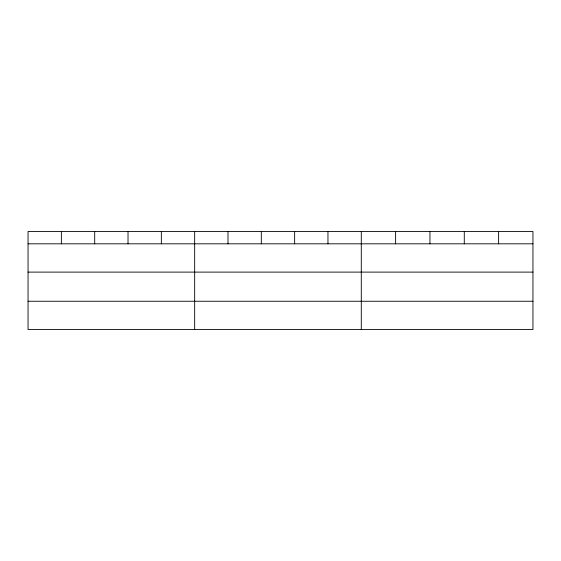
<?xml version="1.0" encoding="UTF-8"?>
<svg xmlns="http://www.w3.org/2000/svg" width="561" height="561" viewBox="0 0 561 561"><rect width="100%" height="100%" fill="white"/><g stroke="black" fill="none" stroke-linecap="round" stroke-linejoin="round"><path stroke-width="0.84" d="M532.95 272.106L532.95 231.469L28.05 231.469L28.05 329.531L532.95 329.531L532.95 272.106L28.05 272.106M28.05 243.818L532.95 243.818M28.05 301.25L532.95 301.25M498.617 231.469L498.617 243.818M464.284 231.469L464.284 243.818M429.95 231.469L429.95 243.818M395.617 231.469L395.617 243.818M361.284 231.469L361.284 329.531M327.961 231.469L327.961 243.818M294.637 231.469L294.637 243.818M261.314 231.469L261.314 243.818M227.99 231.469L227.99 243.818M194.667 231.469L194.667 329.531M161.344 231.469L161.344 243.818M128.02 231.469L128.02 243.818M94.697 231.469L94.697 243.818M61.373 231.469L61.373 243.818"/></g></svg>
